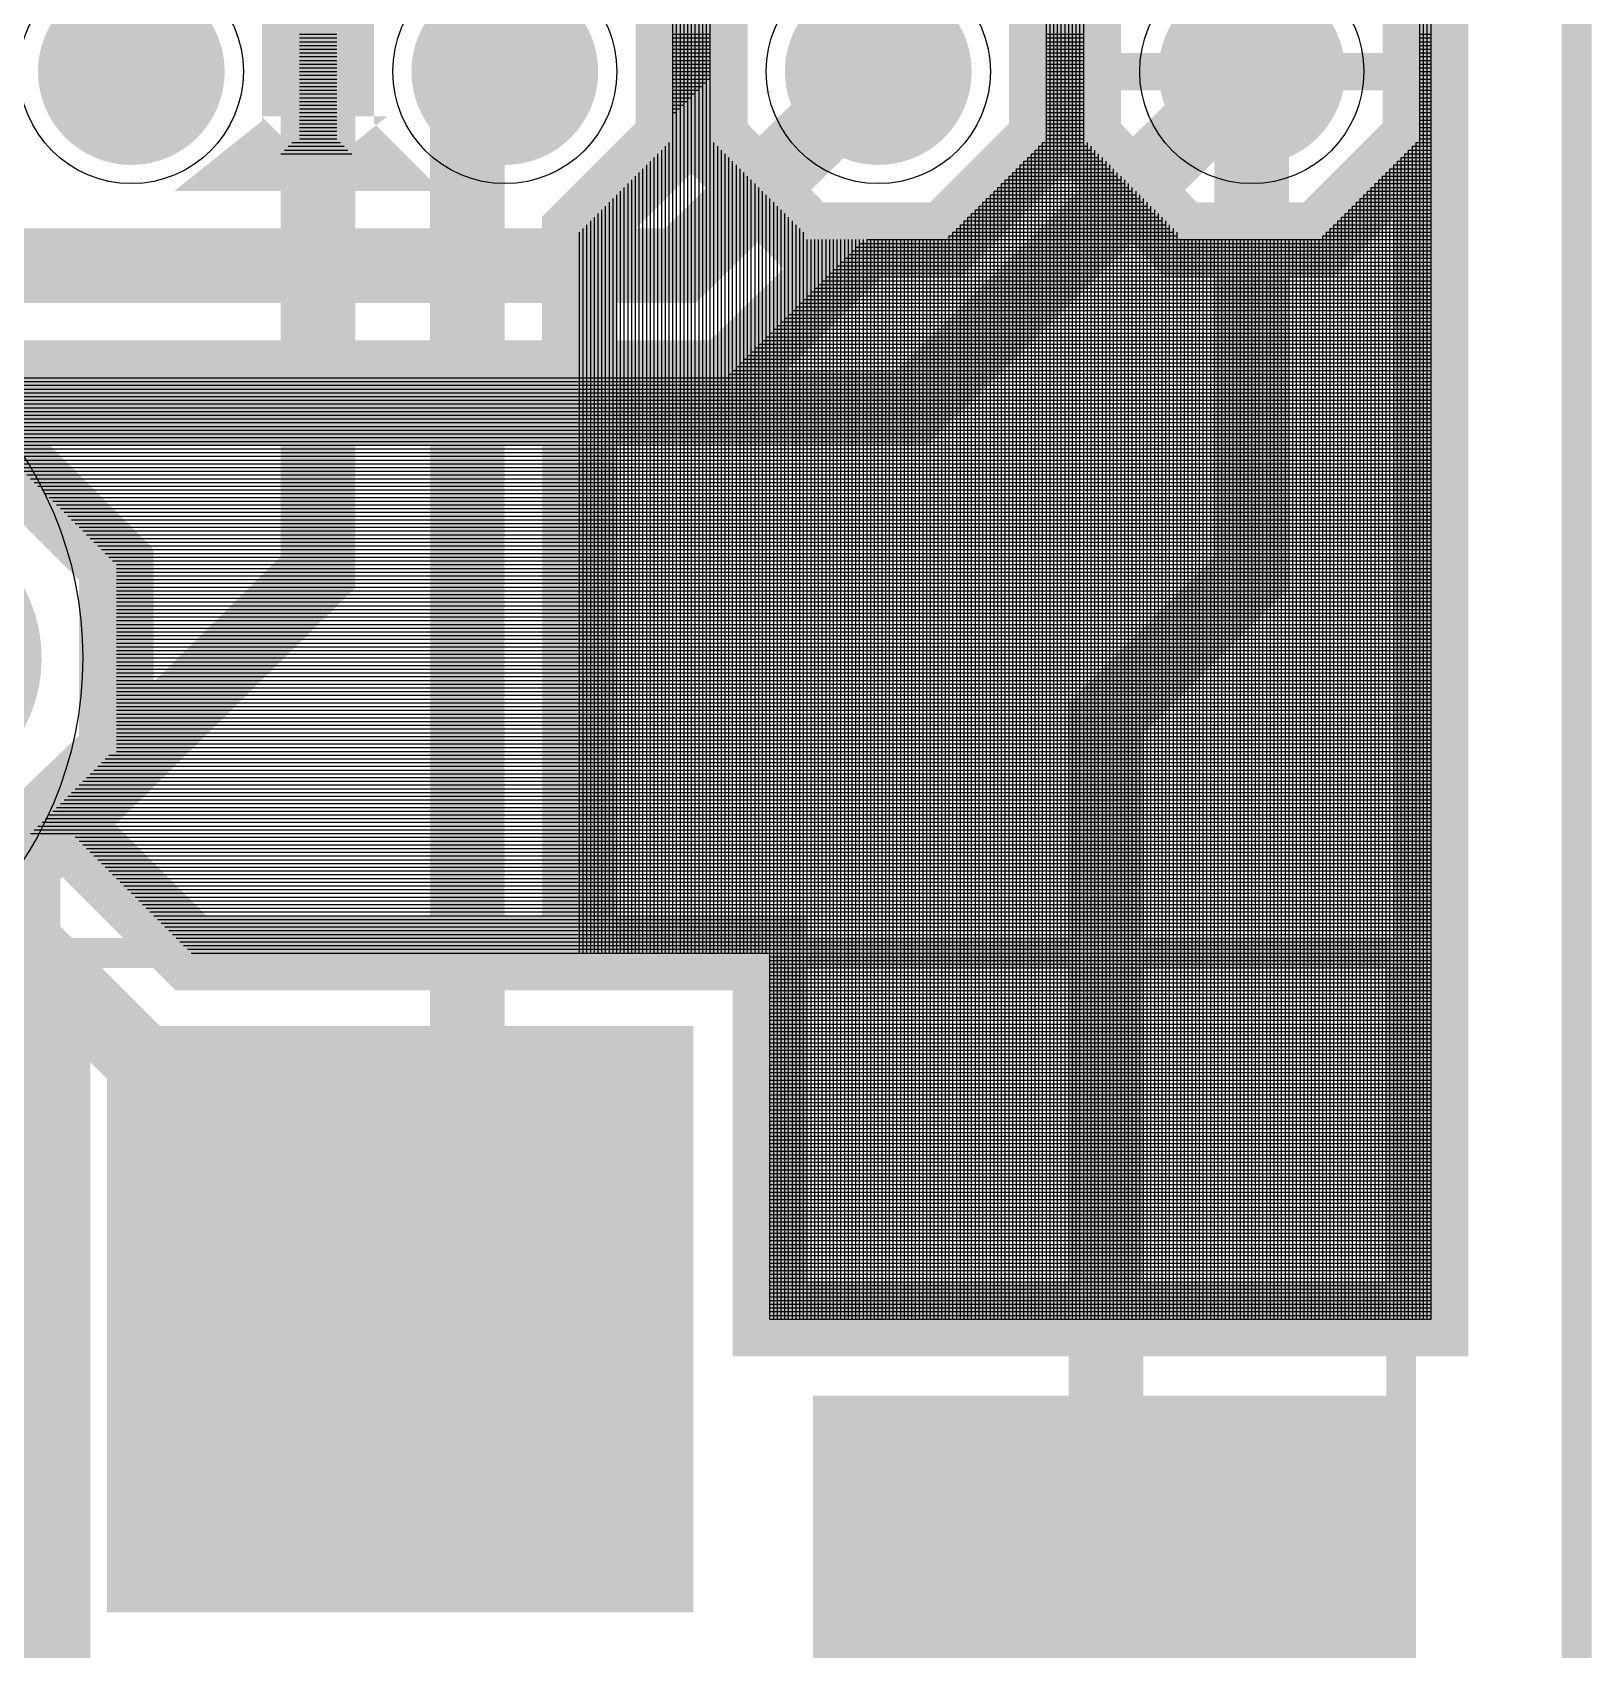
# Model space of a CAD drawing. Extents: x -0.48 to 0.48, y -0.99 to 0.99.
# Drawn here: x 0.0585 to 0.476, y -0.5405 to -0.1075 of the extents above; entities that cross this region are included whole.
import ezdxf

# ---------------------------------------------------------------- set-up
doc = ezdxf.new("R2010")
doc.units = 0
doc.layers.get('0').update_dxf_attribs({"linetype": 'CONTINUOUS'})

# ---------------------------------------------------------------- blocks, each defined once
blk = doc.blocks.new('EPAD')
at = {"const_width": 0.5}
blk.add_lwpolyline([(-0.25, 0, 1), (0.25, 0, 1)], format="xyb", close=True, dxfattribs=at)
blk = doc.blocks.new('RPAD')
blk.add_trace([(-0.5, -0.5), (-0.5, 0.5), (0.5, -0.5), (0.5, 0.5)])

msp = doc.modelspace()

# ---------------------------------------------------------------- linework, layer by layer
for points, const_width in [([(-0.472, -0.984), (0.472, -0.984), (0.472, 0.984), (-0.472, 0.984), (-0.472, -0.984)], 0.008), ([(0.433, 0.944), (0.433, -0.452)], 0.02), ([(0.066, 0.136), (0.087, 0.136), (0.207, 0.017), (0.27, 0.017), (0.275, 0.012), (0.304, 0.012), (0.309, 0.017), (0.402, 0.017), (0.433, 0.048), (0.433, -0.452), (0.256, -0.452), (0.256, -0.354), (0.101, -0.354), (0.069, -0.322), (0.058, -0.322), (0.081, -0.3), (0.081, -0.25), (0.046, -0.215)], 0.02), ([(0.289, 0.047), (0.189, -0.052), (0.135, -0.052), (0.135, -0.252), (0.056, -0.33), (0.056, -0.848), (0, -0.905)], 0.02), ([(-0.317, -0.2), (0.244, -0.2), (0.282, -0.163), (0.303, -0.163), (0.33, -0.136), (0.33, -0.099), (0.303, -0.073)], 0.02), ([(0.166, -0.073), (0.14, -0.099), (0.14, -0.136), (0.144, -0.14), (0.125, -0.14), (0.13, -0.136), (0.13, -0.099), (0.103, -0.073)], 0.02), ([(0.266, -0.073), (0.24, -0.099), (0.24, -0.12), (0.23, -0.13), (0.23, -0.099), (0.203, -0.073)], 0.02), ([(0.266, -0.163), (0.303, -0.163), (0.33, -0.136), (0.33, -0.099), (0.303, -0.073), (0.266, -0.073), (0.24, -0.099), (0.24, -0.136), (0.266, -0.163)], 0.02), ([(0.366, -0.163), (0.403, -0.163), (0.43, -0.136), (0.43, -0.099), (0.403, -0.073), (0.366, -0.073), (0.34, -0.099), (0.34, -0.136), (0.366, -0.163)], 0.02), ([(0.366, -0.163), (0.403, -0.163), (0.43, -0.136), (0.43, -0.099), (0.403, -0.073), (0.366, -0.073), (0.34, -0.099), (0.34, -0.136), (0.366, -0.163)], 0.02), ([(0.433, -0.452), (0.256, -0.452), (0.256, -0.354), (0.205, -0.354), (0.205, -0.161), (0.23, -0.136), (0.23, -0.099), (0.207, -0.077)], 0.02), ([(0.385, -0.073), (0.385, -0.118)], 0.01), ([(0.385, -0.073), (0.385, -0.118)], 0.01), ([(0.285, -0.118), (0.232, -0.17), (-0.41, -0.17), (-0.41, -0.284), (-0.38, -0.314), (-0.354, -0.314)], 0.02), ([(0.385, -0.118), (0.294, -0.208), (-0.011, -0.208), (-0.078, -0.275), (-0.21, -0.275), (-0.25, -0.234), (-0.354, -0.234)], 0.02), ([(0.157, -0.452), (0.175, -0.435), (0.175, -0.128), (0.185, -0.118)], 0.02), ([(0.385, -0.118), (0.385, -0.252), (0.346, -0.291), (0.346, -0.551)], 0.02), ([(0.34, -0.118), (0.385, -0.118)], 0.01), ([(0.34, -0.118), (0.385, -0.118)], 0.01), ([(0.43, -0.118), (0.385, -0.118)], 0.01), ([(0.385, -0.163), (0.385, -0.118)], 0.01), ([(0.43, -0.118), (0.385, -0.118)], 0.01), ([(0.385, -0.163), (0.385, -0.118)], 0.01), ([(-0.422, -0.314), (-0.404, -0.333), (-0.404, -0.335), (-0.385, -0.354), (-0.404, -0.374), (-0.404, -0.415), (-0.375, -0.444), (-0.333, -0.444), (-0.313, -0.424), (-0.14, -0.424), (-0.097, -0.382), (0.045, -0.382), (0.058, -0.396), (0.058, -0.551)], 0.02), ([(0.157, -0.452), (0.057, -0.352), (-0.11, -0.352), (-0.152, -0.394), (-0.354, -0.394)], 0.02), ([(0.425, -0.984), (0.425, -0.354), (0.07, -0.354), (0.07, -0.984), (0.425, -0.984)], 0.008), ([(-0.054, -0.482), (-0.054, -0.528), (-0.022, -0.56), (0.022, -0.56), (0.054, -0.528), (0.054, -0.482), (0.022, -0.45), (-0.022, -0.45), (-0.054, -0.482)], 0.02), ([(0.346, -0.452), (0.346, -0.551)], 0.01), ([(0.346, -0.452), (0.346, -0.551)], 0.01)]:
    msp.add_lwpolyline(points, dxfattribs=dict(const_width=const_width))
for points in [[(0.33, -0.452), (0.33, 0.944)], [(0.331, -0.452), (0.331, 0.944)], [(0.332, -0.452), (0.332, 0.944)], [(0.333, -0.452), (0.333, 0.944)], [(0.334, -0.452), (0.334, 0.944)], [(0.335, -0.452), (0.335, 0.944)], [(0.336, -0.452), (0.336, 0.944)], [(0.337, -0.452), (0.337, 0.944)], [(0.338, -0.452), (0.338, 0.944)], [(0.339, -0.452), (0.339, 0.944)], [(0.34, -0.452), (0.34, 0.944)], [(0.43, -0.452), (0.43, 0.944)], [(0.431, -0.452), (0.431, 0.944)], [(0.432, -0.452), (0.432, 0.944)], [(0.433, -0.452), (0.433, 0.944)], [(0.237, -0.354), (0.237, -0.047)], [(0.238, -0.354), (0.238, -0.046)], [(0.239, -0.354), (0.239, -0.045)], [(0.24, -0.354), (0.24, -0.044)], [(0.233, -0.354), (0.233, -0.051)], [(0.234, -0.354), (0.234, -0.05)], [(0.235, -0.354), (0.235, -0.049)], [(0.236, -0.354), (0.236, -0.048)], [(0.23, -0.354), (0.23, -0.054)], [(0.231, -0.354), (0.231, -0.053)], [(0.232, -0.354), (0.232, -0.052)], [(0.13, -0.108), (0.14, -0.108)], [(0.23, -0.108), (0.24, -0.108)], [(0.33, -0.108), (0.34, -0.108)], [(0.43, -0.108), (0.433, -0.108)], [(0.13, -0.109), (0.14, -0.109)], [(0.13, -0.11), (0.14, -0.11)], [(0.13, -0.111), (0.14, -0.111)], [(0.13, -0.112), (0.14, -0.112)], [(0.23, -0.109), (0.24, -0.109)], [(0.23, -0.11), (0.24, -0.11)], [(0.23, -0.111), (0.24, -0.111)], [(0.23, -0.112), (0.24, -0.112)], [(0.33, -0.109), (0.34, -0.109)], [(0.33, -0.11), (0.34, -0.11)], [(0.33, -0.111), (0.34, -0.111)], [(0.33, -0.112), (0.34, -0.112)], [(0.43, -0.109), (0.433, -0.109)], [(0.43, -0.11), (0.433, -0.11)], [(0.43, -0.111), (0.433, -0.111)], [(0.43, -0.112), (0.433, -0.112)], [(0.13, -0.113), (0.14, -0.113)], [(0.13, -0.114), (0.14, -0.114)], [(0.13, -0.115), (0.14, -0.115)], [(0.13, -0.116), (0.14, -0.116)], [(0.23, -0.113), (0.24, -0.113)], [(0.23, -0.114), (0.24, -0.114)], [(0.23, -0.115), (0.24, -0.115)], [(0.23, -0.116), (0.24, -0.116)], [(0.33, -0.113), (0.34, -0.113)], [(0.33, -0.114), (0.34, -0.114)], [(0.33, -0.115), (0.34, -0.115)], [(0.33, -0.116), (0.34, -0.116)], [(0.43, -0.113), (0.433, -0.113)], [(0.43, -0.114), (0.433, -0.114)], [(0.43, -0.115), (0.433, -0.115)], [(0.43, -0.116), (0.433, -0.116)], [(0.13, -0.117), (0.14, -0.117)], [(0.13, -0.118), (0.14, -0.118)], [(0.13, -0.119), (0.14, -0.119)], [(0.13, -0.12), (0.14, -0.12)], [(0.13, -0.121), (0.14, -0.121)], [(0.23, -0.117), (0.24, -0.117)], [(0.23, -0.118), (0.24, -0.118)], [(0.23, -0.119), (0.24, -0.119)], [(0.23, -0.12), (0.24, -0.12)], [(0.23, -0.121), (0.239, -0.121)], [(0.33, -0.117), (0.34, -0.117)], [(0.33, -0.118), (0.34, -0.118)], [(0.33, -0.119), (0.34, -0.119)], [(0.33, -0.12), (0.34, -0.12)], [(0.33, -0.121), (0.34, -0.121)], [(0.43, -0.117), (0.433, -0.117)], [(0.43, -0.118), (0.433, -0.118)], [(0.43, -0.119), (0.433, -0.119)], [(0.43, -0.12), (0.433, -0.12)], [(0.43, -0.121), (0.433, -0.121)], [(0.13, -0.122), (0.14, -0.122)], [(0.13, -0.123), (0.14, -0.123)], [(0.13, -0.124), (0.14, -0.124)], [(0.13, -0.125), (0.14, -0.125)], [(0.23, -0.122), (0.238, -0.122)], [(0.23, -0.123), (0.237, -0.123)], [(0.23, -0.124), (0.236, -0.124)], [(0.23, -0.125), (0.235, -0.125)], [(0.33, -0.122), (0.34, -0.122)], [(0.33, -0.123), (0.34, -0.123)], [(0.33, -0.124), (0.34, -0.124)], [(0.33, -0.125), (0.34, -0.125)], [(0.43, -0.122), (0.433, -0.122)], [(0.43, -0.123), (0.433, -0.123)], [(0.43, -0.124), (0.433, -0.124)], [(0.43, -0.125), (0.433, -0.125)], [(0.13, -0.126), (0.14, -0.126)], [(0.13, -0.127), (0.14, -0.127)], [(0.13, -0.128), (0.14, -0.128)], [(0.13, -0.129), (0.14, -0.129)], [(0.23, -0.126), (0.234, -0.126)], [(0.23, -0.127), (0.233, -0.127)], [(0.23, -0.128), (0.232, -0.128)], [(0.23, -0.129), (0.231, -0.129)], [(0.33, -0.126), (0.34, -0.126)], [(0.33, -0.127), (0.34, -0.127)], [(0.33, -0.128), (0.34, -0.128)], [(0.33, -0.129), (0.34, -0.129)], [(0.43, -0.126), (0.433, -0.126)], [(0.43, -0.127), (0.433, -0.127)], [(0.43, -0.128), (0.433, -0.128)], [(0.43, -0.129), (0.433, -0.129)], [(0.13, -0.13), (0.14, -0.13)], [(0.13, -0.131), (0.14, -0.131)], [(0.13, -0.132), (0.14, -0.132)], [(0.13, -0.133), (0.14, -0.133)], [(0.13, -0.134), (0.14, -0.134)], [(0.23, -0.13), (0.23, -0.13)], [(0.33, -0.13), (0.34, -0.13)], [(0.33, -0.131), (0.34, -0.131)], [(0.33, -0.132), (0.34, -0.132)], [(0.33, -0.133), (0.34, -0.133)], [(0.33, -0.134), (0.34, -0.134)], [(0.43, -0.13), (0.433, -0.13)], [(0.43, -0.131), (0.433, -0.131)], [(0.43, -0.132), (0.433, -0.132)], [(0.43, -0.133), (0.433, -0.133)], [(0.43, -0.134), (0.433, -0.134)], [(0.127, -0.138), (0.142, -0.138)], [(0.128, -0.137), (0.141, -0.137)], [(0.13, -0.135), (0.14, -0.135)], [(0.13, -0.136), (0.14, -0.136)], [(0.228, -0.354), (0.228, -0.138)], [(0.229, -0.354), (0.229, -0.137)], [(0.241, -0.354), (0.241, -0.137)], [(0.242, -0.354), (0.242, -0.138)], [(0.328, -0.452), (0.328, -0.138)], [(0.328, -0.138), (0.341, -0.138)], [(0.329, -0.452), (0.329, -0.137)], [(0.329, -0.137), (0.34, -0.137)], [(0.33, -0.135), (0.34, -0.135)], [(0.33, -0.136), (0.34, -0.136)], [(0.341, -0.452), (0.341, -0.137)], [(0.342, -0.452), (0.342, -0.138)], [(0.428, -0.452), (0.428, -0.138)], [(0.428, -0.138), (0.433, -0.138)], [(0.429, -0.452), (0.429, -0.137)], [(0.429, -0.137), (0.433, -0.137)], [(0.43, -0.135), (0.433, -0.135)], [(0.43, -0.136), (0.433, -0.136)], [(0.125, -0.14), (0.144, -0.14)], [(0.126, -0.139), (0.143, -0.139)], [(0.224, -0.354), (0.224, -0.142)], [(0.225, -0.354), (0.225, -0.141)], [(0.226, -0.354), (0.226, -0.14)], [(0.227, -0.354), (0.227, -0.139)], [(0.243, -0.354), (0.243, -0.139)], [(0.244, -0.354), (0.244, -0.14)], [(0.245, -0.354), (0.245, -0.141)], [(0.246, -0.354), (0.246, -0.142)], [(0.324, -0.452), (0.324, -0.142)], [(0.324, -0.142), (0.345, -0.142)], [(0.325, -0.452), (0.325, -0.141)], [(0.325, -0.141), (0.344, -0.141)], [(0.326, -0.452), (0.326, -0.14)], [(0.326, -0.14), (0.343, -0.14)], [(0.327, -0.452), (0.327, -0.139)], [(0.327, -0.139), (0.342, -0.139)], [(0.343, -0.452), (0.343, -0.139)], [(0.344, -0.452), (0.344, -0.14)], [(0.345, -0.452), (0.345, -0.141)], [(0.346, -0.452), (0.346, -0.142)], [(0.424, -0.452), (0.424, -0.142)], [(0.424, -0.142), (0.433, -0.142)], [(0.425, -0.452), (0.425, -0.141)], [(0.425, -0.141), (0.433, -0.141)], [(0.426, -0.452), (0.426, -0.14)], [(0.426, -0.14), (0.433, -0.14)], [(0.427, -0.452), (0.427, -0.139)], [(0.427, -0.139), (0.433, -0.139)], [(0.219, -0.354), (0.219, -0.147)], [(0.22, -0.354), (0.22, -0.146)], [(0.221, -0.354), (0.221, -0.145)], [(0.222, -0.354), (0.222, -0.144)], [(0.223, -0.354), (0.223, -0.143)], [(0.247, -0.354), (0.247, -0.143)], [(0.248, -0.354), (0.248, -0.144)], [(0.249, -0.354), (0.249, -0.145)], [(0.25, -0.354), (0.25, -0.146)], [(0.251, -0.354), (0.251, -0.147)], [(0.319, -0.452), (0.319, -0.147)], [(0.319, -0.147), (0.35, -0.147)], [(0.32, -0.452), (0.32, -0.146)], [(0.32, -0.146), (0.349, -0.146)], [(0.321, -0.452), (0.321, -0.145)], [(0.321, -0.145), (0.348, -0.145)], [(0.322, -0.452), (0.322, -0.144)], [(0.322, -0.144), (0.347, -0.144)], [(0.323, -0.452), (0.323, -0.143)], [(0.323, -0.143), (0.346, -0.143)], [(0.347, -0.452), (0.347, -0.143)], [(0.348, -0.452), (0.348, -0.144)], [(0.349, -0.452), (0.349, -0.145)], [(0.35, -0.452), (0.35, -0.146)], [(0.351, -0.452), (0.351, -0.147)], [(0.419, -0.452), (0.419, -0.147)], [(0.419, -0.147), (0.433, -0.147)], [(0.42, -0.452), (0.42, -0.146)], [(0.42, -0.146), (0.433, -0.146)], [(0.421, -0.452), (0.421, -0.145)], [(0.421, -0.145), (0.433, -0.145)], [(0.422, -0.452), (0.422, -0.144)], [(0.422, -0.144), (0.433, -0.144)], [(0.423, -0.452), (0.423, -0.143)], [(0.423, -0.143), (0.433, -0.143)], [(0.215, -0.354), (0.215, -0.151)], [(0.216, -0.354), (0.216, -0.15)], [(0.217, -0.354), (0.217, -0.149)], [(0.218, -0.354), (0.218, -0.148)], [(0.252, -0.354), (0.252, -0.148)], [(0.253, -0.354), (0.253, -0.149)], [(0.254, -0.354), (0.254, -0.15)], [(0.255, -0.354), (0.255, -0.151)], [(0.315, -0.452), (0.315, -0.151)], [(0.315, -0.151), (0.354, -0.151)], [(0.316, -0.452), (0.316, -0.15)], [(0.316, -0.15), (0.353, -0.15)], [(0.317, -0.452), (0.317, -0.149)], [(0.317, -0.149), (0.352, -0.149)], [(0.318, -0.452), (0.318, -0.148)], [(0.318, -0.148), (0.351, -0.148)], [(0.352, -0.452), (0.352, -0.148)], [(0.353, -0.452), (0.353, -0.149)], [(0.354, -0.452), (0.354, -0.15)], [(0.355, -0.452), (0.355, -0.151)], [(0.415, -0.452), (0.415, -0.151)], [(0.415, -0.151), (0.433, -0.151)], [(0.416, -0.452), (0.416, -0.15)], [(0.416, -0.15), (0.433, -0.15)], [(0.417, -0.452), (0.417, -0.149)], [(0.417, -0.149), (0.433, -0.149)], [(0.418, -0.452), (0.418, -0.148)], [(0.418, -0.148), (0.433, -0.148)], [(0.211, -0.354), (0.211, -0.155)], [(0.212, -0.354), (0.212, -0.154)], [(0.213, -0.354), (0.213, -0.153)], [(0.214, -0.354), (0.214, -0.152)], [(0.256, -0.452), (0.256, -0.152)], [(0.257, -0.452), (0.257, -0.153)], [(0.258, -0.452), (0.258, -0.154)], [(0.259, -0.452), (0.259, -0.155)], [(0.311, -0.452), (0.311, -0.155)], [(0.311, -0.155), (0.358, -0.155)], [(0.312, -0.452), (0.312, -0.154)], [(0.312, -0.154), (0.357, -0.154)], [(0.313, -0.452), (0.313, -0.153)], [(0.313, -0.153), (0.356, -0.153)], [(0.314, -0.452), (0.314, -0.152)], [(0.314, -0.152), (0.355, -0.152)], [(0.356, -0.452), (0.356, -0.152)], [(0.357, -0.452), (0.357, -0.153)], [(0.358, -0.452), (0.358, -0.154)], [(0.359, -0.452), (0.359, -0.155)], [(0.411, -0.452), (0.411, -0.155)], [(0.411, -0.155), (0.433, -0.155)], [(0.412, -0.452), (0.412, -0.154)], [(0.412, -0.154), (0.433, -0.154)], [(0.413, -0.452), (0.413, -0.153)], [(0.413, -0.153), (0.433, -0.153)], [(0.414, -0.452), (0.414, -0.152)], [(0.414, -0.152), (0.433, -0.152)], [(0.206, -0.354), (0.206, -0.16)], [(0.207, -0.354), (0.207, -0.159)], [(0.208, -0.354), (0.208, -0.158)], [(0.209, -0.354), (0.209, -0.157)], [(0.21, -0.354), (0.21, -0.156)], [(0.26, -0.452), (0.26, -0.156)], [(0.261, -0.452), (0.261, -0.157)], [(0.262, -0.452), (0.262, -0.158)], [(0.263, -0.452), (0.263, -0.159)], [(0.264, -0.452), (0.264, -0.16)], [(0.306, -0.452), (0.306, -0.16)], [(0.306, -0.16), (0.363, -0.16)], [(0.307, -0.452), (0.307, -0.159)], [(0.307, -0.159), (0.362, -0.159)], [(0.308, -0.452), (0.308, -0.158)], [(0.308, -0.158), (0.361, -0.158)], [(0.309, -0.452), (0.309, -0.157)], [(0.309, -0.157), (0.36, -0.157)], [(0.31, -0.452), (0.31, -0.156)], [(0.31, -0.156), (0.359, -0.156)], [(0.36, -0.452), (0.36, -0.156)], [(0.361, -0.452), (0.361, -0.157)], [(0.362, -0.452), (0.362, -0.158)], [(0.363, -0.452), (0.363, -0.159)], [(0.364, -0.452), (0.364, -0.16)], [(0.406, -0.452), (0.406, -0.16)], [(0.406, -0.16), (0.433, -0.16)], [(0.407, -0.452), (0.407, -0.159)], [(0.407, -0.159), (0.433, -0.159)], [(0.408, -0.452), (0.408, -0.158)], [(0.408, -0.158), (0.433, -0.158)], [(0.409, -0.452), (0.409, -0.157)], [(0.409, -0.157), (0.433, -0.157)], [(0.41, -0.452), (0.41, -0.156)], [(0.41, -0.156), (0.433, -0.156)], [(0.205, -0.354), (0.205, -0.161)], [(0.265, -0.452), (0.265, -0.161)], [(0.266, -0.452), (0.266, -0.163)], [(0.267, -0.452), (0.267, -0.163)], [(0.268, -0.452), (0.268, -0.163)], [(0.269, -0.452), (0.269, -0.163)], [(0.27, -0.452), (0.27, -0.163)], [(0.271, -0.452), (0.271, -0.163)], [(0.272, -0.452), (0.272, -0.163)], [(0.273, -0.452), (0.273, -0.163)], [(0.274, -0.452), (0.274, -0.163)], [(0.275, -0.452), (0.275, -0.163)], [(0.276, -0.452), (0.276, -0.163)], [(0.277, -0.452), (0.277, -0.163)], [(0.278, -0.452), (0.278, -0.163)], [(0.279, -0.452), (0.279, -0.163)], [(0.28, -0.452), (0.28, -0.163)], [(0.28, -0.164), (0.433, -0.164)], [(0.281, -0.452), (0.281, -0.163)], [(0.282, -0.452), (0.282, -0.163)], [(0.282, -0.163), (0.433, -0.163)], [(0.283, -0.452), (0.283, -0.163)], [(0.284, -0.452), (0.284, -0.163)], [(0.285, -0.452), (0.285, -0.163)], [(0.286, -0.452), (0.286, -0.163)], [(0.287, -0.452), (0.287, -0.163)], [(0.288, -0.452), (0.288, -0.163)], [(0.289, -0.452), (0.289, -0.163)], [(0.29, -0.452), (0.29, -0.163)], [(0.291, -0.452), (0.291, -0.163)], [(0.292, -0.452), (0.292, -0.163)], [(0.293, -0.452), (0.293, -0.163)], [(0.294, -0.452), (0.294, -0.163)], [(0.295, -0.452), (0.295, -0.163)], [(0.296, -0.452), (0.296, -0.163)], [(0.297, -0.452), (0.297, -0.163)], [(0.298, -0.452), (0.298, -0.163)], [(0.299, -0.452), (0.299, -0.163)], [(0.3, -0.452), (0.3, -0.163)], [(0.301, -0.452), (0.301, -0.163)], [(0.302, -0.452), (0.302, -0.163)], [(0.303, -0.452), (0.303, -0.163)], [(0.304, -0.452), (0.304, -0.162)], [(0.304, -0.162), (0.365, -0.162)], [(0.305, -0.452), (0.305, -0.161)], [(0.305, -0.161), (0.364, -0.161)], [(0.365, -0.452), (0.365, -0.161)], [(0.366, -0.452), (0.366, -0.163)], [(0.367, -0.452), (0.367, -0.163)], [(0.368, -0.452), (0.368, -0.163)], [(0.369, -0.452), (0.369, -0.163)], [(0.37, -0.452), (0.37, -0.163)], [(0.371, -0.452), (0.371, -0.163)], [(0.372, -0.452), (0.372, -0.163)], [(0.373, -0.452), (0.373, -0.163)], [(0.374, -0.452), (0.374, -0.163)], [(0.375, -0.452), (0.375, -0.163)], [(0.376, -0.452), (0.376, -0.163)], [(0.377, -0.452), (0.377, -0.163)], [(0.378, -0.452), (0.378, -0.163)], [(0.379, -0.452), (0.379, -0.163)], [(0.38, -0.452), (0.38, -0.163)], [(0.381, -0.452), (0.381, -0.163)], [(0.382, -0.452), (0.382, -0.163)], [(0.383, -0.452), (0.383, -0.163)], [(0.384, -0.452), (0.384, -0.163)], [(0.385, -0.452), (0.385, -0.163)], [(0.386, -0.452), (0.386, -0.163)], [(0.387, -0.452), (0.387, -0.163)], [(0.388, -0.452), (0.388, -0.163)], [(0.389, -0.452), (0.389, -0.163)], [(0.39, -0.452), (0.39, -0.163)], [(0.391, -0.452), (0.391, -0.163)], [(0.392, -0.452), (0.392, -0.163)], [(0.393, -0.452), (0.393, -0.163)], [(0.394, -0.452), (0.394, -0.163)], [(0.395, -0.452), (0.395, -0.163)], [(0.396, -0.452), (0.396, -0.163)], [(0.397, -0.452), (0.397, -0.163)], [(0.398, -0.452), (0.398, -0.163)], [(0.399, -0.452), (0.399, -0.163)], [(0.4, -0.452), (0.4, -0.163)], [(0.401, -0.452), (0.401, -0.163)], [(0.402, -0.452), (0.402, -0.163)], [(0.403, -0.452), (0.403, -0.163)], [(0.404, -0.452), (0.404, -0.162)], [(0.404, -0.162), (0.433, -0.162)], [(0.405, -0.452), (0.405, -0.161)], [(0.405, -0.161), (0.433, -0.161)], [(0.276, -0.168), (0.433, -0.168)], [(0.277, -0.167), (0.433, -0.167)], [(0.278, -0.166), (0.433, -0.166)], [(0.279, -0.165), (0.433, -0.165)], [(0.271, -0.173), (0.433, -0.173)], [(0.272, -0.172), (0.433, -0.172)], [(0.273, -0.171), (0.433, -0.171)], [(0.274, -0.17), (0.433, -0.17)], [(0.275, -0.169), (0.433, -0.169)], [(0.267, -0.177), (0.433, -0.177)], [(0.268, -0.176), (0.433, -0.176)], [(0.269, -0.175), (0.433, -0.175)], [(0.27, -0.174), (0.433, -0.174)], [(0.263, -0.181), (0.433, -0.181)], [(0.264, -0.18), (0.433, -0.18)], [(0.265, -0.179), (0.433, -0.179)], [(0.266, -0.178), (0.433, -0.178)], [(0.258, -0.186), (0.433, -0.186)], [(0.259, -0.185), (0.433, -0.185)], [(0.26, -0.184), (0.433, -0.184)], [(0.261, -0.183), (0.433, -0.183)], [(0.262, -0.182), (0.433, -0.182)], [(0.254, -0.19), (0.433, -0.19)], [(0.255, -0.189), (0.433, -0.189)], [(0.256, -0.188), (0.433, -0.188)], [(0.257, -0.187), (0.433, -0.187)], [(0.25, -0.194), (0.433, -0.194)], [(0.251, -0.193), (0.433, -0.193)], [(0.252, -0.192), (0.433, -0.192)], [(0.253, -0.191), (0.433, -0.191)], [(0.245, -0.199), (0.433, -0.199)], [(0.246, -0.198), (0.433, -0.198)], [(0.247, -0.197), (0.433, -0.197)], [(0.248, -0.196), (0.433, -0.196)], [(0.249, -0.195), (0.433, -0.195)], [(-0.317, -0.2), (0.433, -0.2)], [(-0.316, -0.201), (0.433, -0.201)], [(-0.315, -0.202), (0.433, -0.202)], [(-0.314, -0.203), (0.433, -0.203)], [(-0.313, -0.204), (0.433, -0.204)], [(-0.312, -0.205), (0.433, -0.205)], [(-0.311, -0.206), (0.433, -0.206)], [(-0.31, -0.207), (0.433, -0.207)], [(-0.309, -0.208), (0.433, -0.208)], [(-0.308, -0.209), (0.433, -0.209)], [(-0.307, -0.21), (0.433, -0.21)], [(-0.306, -0.211), (0.433, -0.211)], [(-0.305, -0.212), (0.433, -0.212)], [(-0.304, -0.213), (0.433, -0.213)], [(-0.304, -0.214), (0.433, -0.214)], [(-0.304, -0.215), (0.433, -0.215)], [(0.047, -0.216), (0.433, -0.216)], [(0.048, -0.217), (0.433, -0.217)], [(0.049, -0.218), (0.433, -0.218)], [(0.05, -0.219), (0.433, -0.219)], [(0.051, -0.22), (0.433, -0.22)], [(0.052, -0.221), (0.433, -0.221)], [(0.053, -0.222), (0.433, -0.222)], [(0.054, -0.223), (0.433, -0.223)], [(0.055, -0.224), (0.433, -0.224)], [(0.056, -0.225), (0.433, -0.225)], [(0.057, -0.226), (0.433, -0.226)], [(0.058, -0.227), (0.433, -0.227)], [(0.059, -0.228), (0.433, -0.228)], [(0.06, -0.229), (0.433, -0.229)], [(0.061, -0.23), (0.433, -0.23)], [(0.062, -0.231), (0.433, -0.231)], [(0.063, -0.232), (0.433, -0.232)], [(0.064, -0.233), (0.433, -0.233)], [(0.065, -0.234), (0.433, -0.234)], [(0.066, -0.235), (0.433, -0.235)], [(0.067, -0.236), (0.433, -0.236)], [(0.068, -0.237), (0.433, -0.237)], [(0.069, -0.238), (0.433, -0.238)], [(0.07, -0.239), (0.433, -0.239)], [(0.071, -0.24), (0.433, -0.24)], [(0.072, -0.241), (0.433, -0.241)], [(0.073, -0.242), (0.433, -0.242)], [(0.074, -0.243), (0.433, -0.243)], [(0.075, -0.244), (0.433, -0.244)], [(0.076, -0.245), (0.433, -0.245)], [(0.077, -0.246), (0.433, -0.246)], [(0.078, -0.247), (0.433, -0.247)], [(0.079, -0.248), (0.433, -0.248)], [(0.08, -0.249), (0.433, -0.249)], [(0.081, -0.25), (0.433, -0.25)], [(0.081, -0.251), (0.433, -0.251)], [(0.081, -0.252), (0.433, -0.252)], [(0.081, -0.253), (0.433, -0.253)], [(0.081, -0.254), (0.433, -0.254)], [(0.081, -0.255), (0.433, -0.255)], [(0.081, -0.256), (0.433, -0.256)], [(0.081, -0.257), (0.433, -0.257)], [(0.081, -0.258), (0.433, -0.258)], [(0.081, -0.259), (0.433, -0.259)], [(0.081, -0.26), (0.433, -0.26)], [(0.081, -0.261), (0.433, -0.261)], [(0.081, -0.262), (0.433, -0.262)], [(0.081, -0.263), (0.433, -0.263)], [(0.081, -0.264), (0.433, -0.264)], [(0.081, -0.265), (0.433, -0.265)], [(0.081, -0.266), (0.433, -0.266)], [(0.081, -0.267), (0.433, -0.267)], [(0.081, -0.268), (0.433, -0.268)], [(0.081, -0.269), (0.433, -0.269)], [(0.081, -0.27), (0.433, -0.27)], [(0.081, -0.271), (0.433, -0.271)], [(0.081, -0.272), (0.433, -0.272)], [(0.081, -0.273), (0.433, -0.273)], [(0.081, -0.274), (0.433, -0.274)], [(0.081, -0.275), (0.433, -0.275)], [(0.081, -0.276), (0.433, -0.276)], [(0.081, -0.277), (0.433, -0.277)], [(0.081, -0.278), (0.433, -0.278)], [(0.081, -0.279), (0.433, -0.279)], [(0.081, -0.28), (0.433, -0.28)], [(0.081, -0.281), (0.433, -0.281)], [(0.081, -0.282), (0.433, -0.282)], [(0.081, -0.283), (0.433, -0.283)], [(0.081, -0.284), (0.433, -0.284)], [(0.081, -0.285), (0.433, -0.285)], [(0.081, -0.286), (0.433, -0.286)], [(0.081, -0.287), (0.433, -0.287)], [(0.081, -0.288), (0.433, -0.288)], [(0.081, -0.289), (0.433, -0.289)], [(0.081, -0.29), (0.433, -0.29)], [(0.081, -0.291), (0.433, -0.291)], [(0.081, -0.292), (0.433, -0.292)], [(0.081, -0.293), (0.433, -0.293)], [(0.081, -0.294), (0.433, -0.294)], [(0.081, -0.295), (0.433, -0.295)], [(0.081, -0.296), (0.433, -0.296)], [(0.081, -0.297), (0.433, -0.297)], [(0.081, -0.298), (0.433, -0.298)], [(0.077, -0.303), (0.433, -0.303)], [(0.078, -0.302), (0.433, -0.302)], [(0.079, -0.301), (0.433, -0.301)], [(0.081, -0.299), (0.433, -0.299)], [(0.081, -0.3), (0.433, -0.3)], [(0.073, -0.307), (0.433, -0.307)], [(0.074, -0.306), (0.433, -0.306)], [(0.075, -0.305), (0.433, -0.305)], [(0.076, -0.304), (0.433, -0.304)], [(0.069, -0.311), (0.433, -0.311)], [(0.07, -0.31), (0.433, -0.31)], [(0.071, -0.309), (0.433, -0.309)], [(0.072, -0.308), (0.433, -0.308)], [(0.064, -0.316), (0.433, -0.316)], [(0.065, -0.315), (0.433, -0.315)], [(0.066, -0.314), (0.433, -0.314)], [(0.067, -0.313), (0.433, -0.313)], [(0.068, -0.312), (0.433, -0.312)], [(0.06, -0.32), (0.433, -0.32)], [(0.061, -0.319), (0.433, -0.319)], [(0.062, -0.318), (0.433, -0.318)], [(0.063, -0.317), (0.433, -0.317)], [(0.058, -0.322), (0.433, -0.322)], [(0.059, -0.321), (0.433, -0.321)], [(0.07, -0.323), (0.433, -0.323)], [(0.071, -0.324), (0.433, -0.324)], [(0.072, -0.325), (0.433, -0.325)], [(0.073, -0.326), (0.433, -0.326)], [(0.074, -0.327), (0.433, -0.327)], [(0.075, -0.328), (0.433, -0.328)], [(0.076, -0.329), (0.433, -0.329)], [(0.077, -0.33), (0.433, -0.33)], [(0.078, -0.331), (0.433, -0.331)], [(0.079, -0.332), (0.433, -0.332)], [(0.08, -0.333), (0.433, -0.333)], [(0.081, -0.334), (0.433, -0.334)], [(0.082, -0.335), (0.433, -0.335)], [(0.083, -0.336), (0.433, -0.336)], [(0.084, -0.337), (0.433, -0.337)], [(0.085, -0.338), (0.433, -0.338)], [(0.086, -0.339), (0.433, -0.339)], [(0.087, -0.34), (0.433, -0.34)], [(0.088, -0.341), (0.433, -0.341)], [(0.089, -0.342), (0.433, -0.342)], [(0.09, -0.343), (0.433, -0.343)], [(0.091, -0.344), (0.433, -0.344)], [(0.092, -0.345), (0.433, -0.345)], [(0.093, -0.346), (0.433, -0.346)], [(0.094, -0.347), (0.433, -0.347)], [(0.095, -0.348), (0.433, -0.348)], [(0.096, -0.349), (0.433, -0.349)], [(0.097, -0.35), (0.433, -0.35)], [(0.098, -0.351), (0.433, -0.351)], [(0.099, -0.352), (0.433, -0.352)], [(0.1, -0.353), (0.433, -0.353)], [(0.101, -0.354), (0.433, -0.354)], [(0.256, -0.355), (0.433, -0.355)], [(0.256, -0.356), (0.433, -0.356)], [(0.256, -0.357), (0.433, -0.357)], [(0.256, -0.358), (0.433, -0.358)], [(0.256, -0.359), (0.433, -0.359)], [(0.256, -0.36), (0.433, -0.36)], [(0.256, -0.361), (0.433, -0.361)], [(0.256, -0.362), (0.433, -0.362)], [(0.256, -0.363), (0.433, -0.363)], [(0.256, -0.364), (0.433, -0.364)], [(0.256, -0.365), (0.433, -0.365)], [(0.256, -0.366), (0.433, -0.366)], [(0.256, -0.367), (0.433, -0.367)], [(0.256, -0.368), (0.433, -0.368)], [(0.256, -0.369), (0.433, -0.369)], [(0.256, -0.37), (0.433, -0.37)], [(0.256, -0.371), (0.433, -0.371)], [(0.256, -0.372), (0.433, -0.372)], [(0.256, -0.373), (0.433, -0.373)], [(0.256, -0.374), (0.433, -0.374)], [(0.256, -0.375), (0.433, -0.375)], [(0.256, -0.376), (0.433, -0.376)], [(0.256, -0.377), (0.433, -0.377)], [(0.256, -0.378), (0.433, -0.378)], [(0.256, -0.379), (0.433, -0.379)], [(0.256, -0.38), (0.433, -0.38)], [(0.256, -0.381), (0.433, -0.381)], [(0.256, -0.382), (0.433, -0.382)], [(0.256, -0.383), (0.433, -0.383)], [(0.256, -0.384), (0.433, -0.384)], [(0.256, -0.385), (0.433, -0.385)], [(0.256, -0.386), (0.433, -0.386)], [(0.256, -0.387), (0.433, -0.387)], [(0.256, -0.388), (0.433, -0.388)], [(0.256, -0.389), (0.433, -0.389)], [(0.256, -0.39), (0.433, -0.39)], [(0.256, -0.391), (0.433, -0.391)], [(0.256, -0.392), (0.433, -0.392)], [(0.256, -0.393), (0.433, -0.393)], [(0.256, -0.394), (0.433, -0.394)], [(0.256, -0.395), (0.433, -0.395)], [(0.256, -0.396), (0.433, -0.396)], [(0.256, -0.397), (0.433, -0.397)], [(0.256, -0.398), (0.433, -0.398)], [(0.256, -0.399), (0.433, -0.399)], [(0.256, -0.4), (0.433, -0.4)], [(0.256, -0.401), (0.433, -0.401)], [(0.256, -0.402), (0.433, -0.402)], [(0.256, -0.403), (0.433, -0.403)], [(0.256, -0.404), (0.433, -0.404)], [(0.256, -0.405), (0.433, -0.405)], [(0.256, -0.406), (0.433, -0.406)], [(0.256, -0.407), (0.433, -0.407)], [(0.256, -0.408), (0.433, -0.408)], [(0.256, -0.409), (0.433, -0.409)], [(0.256, -0.41), (0.433, -0.41)], [(0.256, -0.411), (0.433, -0.411)], [(0.256, -0.412), (0.433, -0.412)], [(0.256, -0.413), (0.433, -0.413)], [(0.256, -0.414), (0.433, -0.414)], [(0.256, -0.415), (0.433, -0.415)], [(0.256, -0.416), (0.433, -0.416)], [(0.256, -0.417), (0.433, -0.417)], [(0.256, -0.418), (0.433, -0.418)], [(0.256, -0.419), (0.433, -0.419)], [(0.256, -0.42), (0.433, -0.42)], [(0.256, -0.421), (0.433, -0.421)], [(0.256, -0.422), (0.433, -0.422)], [(0.256, -0.423), (0.433, -0.423)], [(0.256, -0.424), (0.433, -0.424)], [(0.256, -0.425), (0.433, -0.425)], [(0.256, -0.426), (0.433, -0.426)], [(0.256, -0.427), (0.433, -0.427)], [(0.256, -0.428), (0.433, -0.428)], [(0.256, -0.429), (0.433, -0.429)], [(0.256, -0.43), (0.433, -0.43)], [(0.256, -0.431), (0.433, -0.431)], [(0.256, -0.432), (0.433, -0.432)], [(0.256, -0.433), (0.433, -0.433)], [(0.256, -0.434), (0.433, -0.434)], [(0.256, -0.435), (0.433, -0.435)], [(0.256, -0.436), (0.433, -0.436)], [(0.256, -0.437), (0.433, -0.437)], [(0.256, -0.438), (0.433, -0.438)], [(0.256, -0.439), (0.433, -0.439)], [(0.256, -0.44), (0.433, -0.44)], [(0.256, -0.441), (0.433, -0.441)], [(0.256, -0.442), (0.433, -0.442)], [(0.256, -0.443), (0.433, -0.443)], [(0.256, -0.444), (0.433, -0.444)], [(0.256, -0.445), (0.433, -0.445)], [(0.256, -0.446), (0.433, -0.446)], [(0.256, -0.447), (0.433, -0.447)], [(0.256, -0.448), (0.433, -0.448)], [(0.256, -0.449), (0.433, -0.449)], [(0.256, -0.45), (0.433, -0.45)], [(0.256, -0.451), (0.433, -0.451)], [(0.256, -0.452), (0.433, -0.452)]]:
    msp.add_lwpolyline(points)
for centre in [(0.085, -0.118), (0.185, -0.118), (0.285, -0.118), (0.385, -0.118)]:
    msp.add_circle(centre, 0.03)
at = {"layer": '12632256'}
msp.add_circle((-0.028, -0.275), 0.1, dxfattribs=at)

# ---------------------------------------------------------------- block references
for p, xscale, yscale in [((0.085, -0.118), 0.05, 0.05), ((0.185, -0.118), 0.05, 0.05), ((0.285, -0.118), 0.05, 0.05), ((0.385, -0.118), 0.05, 0.05), ((0.021, -0.275), 0.08, 0.08)]:
    msp.add_blockref('EPAD', p, dxfattribs=dict(xscale=xscale, yscale=yscale))
at = {"xscale": 0.157, "yscale": 0.157, "rotation": 90}
for p in [(0.157, -0.452), (0.157, -0.452), (0.346, -0.551), (0.346, -0.551)]:
    msp.add_blockref('RPAD', p, dxfattribs=at)

doc.saveas('drawing.dxf')
